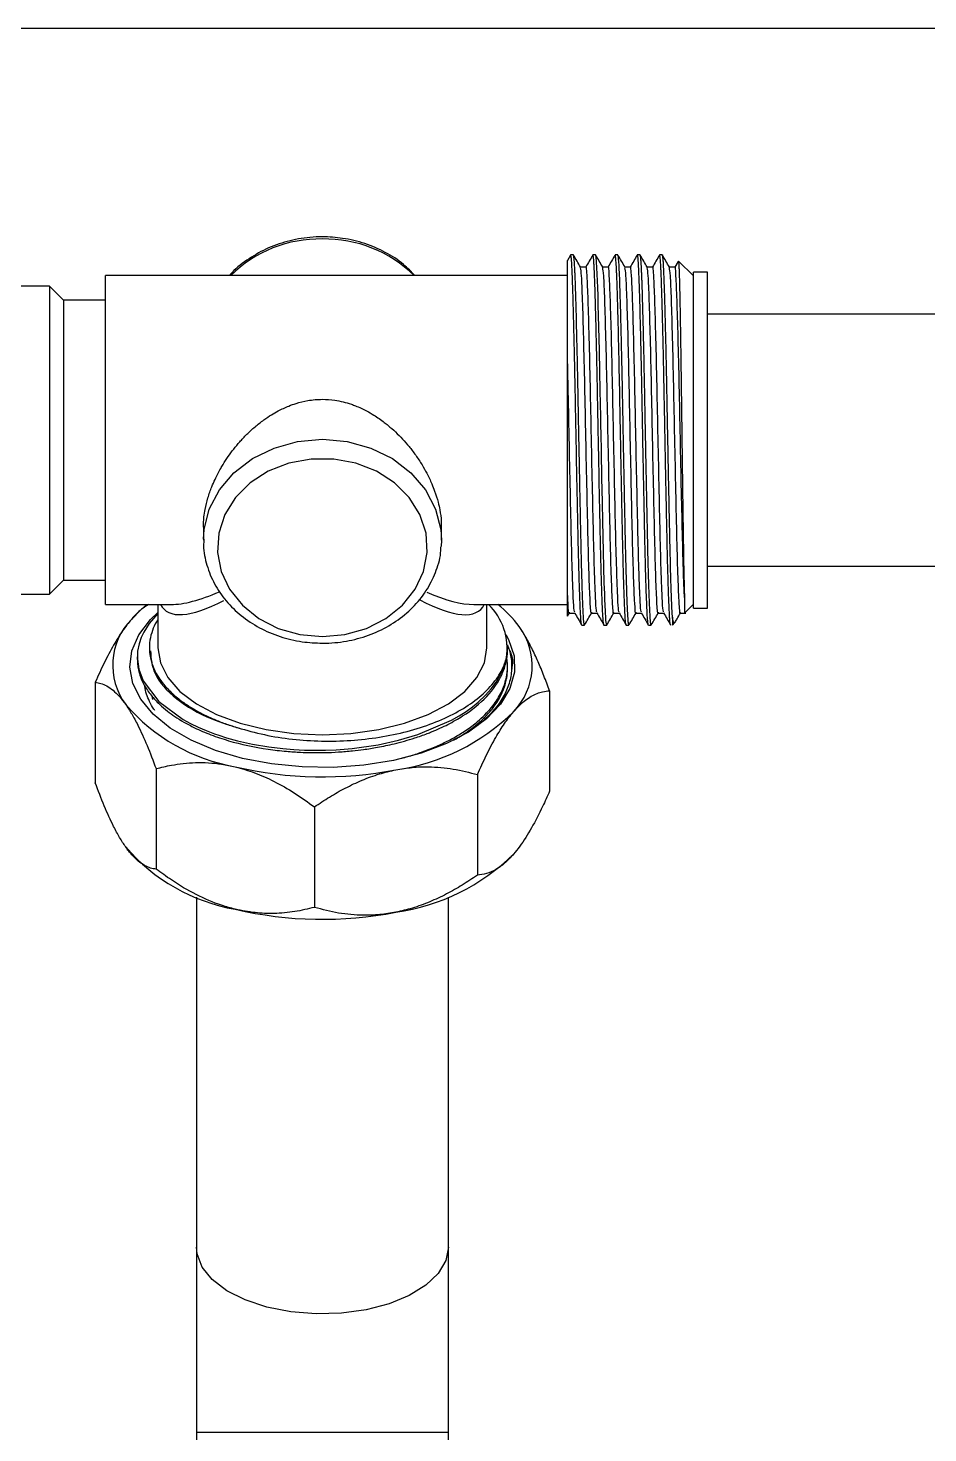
# Model space of a CAD drawing. Header units: millimetres. Extents: x 15 to 415, y 5 to 292.
# Drawn here: x 106.56 to 124.92, y 210.48 to 239.15 of the extents above; entities that cross this region are included whole.
import ezdxf

# ---------------------------------------------------------------- set-up
doc = ezdxf.new("R2010")
doc.units = ezdxf.units.MM

msp = doc.modelspace()

# ---------------------------------------------------------------- linework, layer by layer
at = {"color": 8, "linetype": 'Continuous', "lineweight": 25}
for p, q in [((64.847, 239.1543), (135.6868, 239.1543)), ((115.1328, 210.4848), (109.9899, 210.4848))]:
    msp.add_line(p, q, dxfattribs=at)
at = {"color": 7, "linetype": 'Continuous', "lineweight": 25}
for p, q in [((117.6246, 234.5211), (117.5611, 234.4113)), ((117.6837, 234.5232), (117.627, 234.5232)), ((117.9387, 234.2777), (117.8268, 234.2777)), ((118.1373, 234.5232), (118.0806, 234.5232)), ((118.3923, 234.2777), (118.2803, 234.2777)), ((118.5909, 234.5232), (118.5342, 234.5232)), ((118.8458, 234.2777), (118.7339, 234.2777)), ((119.0444, 234.5232), (118.9877, 234.5232)), ((119.2994, 234.2777), (119.1875, 234.2777)), ((119.4402, 234.5228), (119.4389, 234.5196)), ((119.498, 234.5232), (119.4413, 234.5232)), ((119.753, 234.2777), (119.641, 234.2777)), ((119.818, 234.3923), (119.7505, 234.2755)), ((120.1328, 234.0947), (119.8297, 234.3978)), ((117.5613, 234.1031), (108.1328, 234.1031)), ((108.1328, 228.9667), (108.1328, 234.1031)), ((120.4185, 234.1745), (120.1328, 234.1745)), ((120.1328, 227.3174), (120.1328, 234.1745)), ((120.4185, 227.3174), (120.4185, 234.1745)), ((106.9899, 233.8888), (106.1328, 233.8888)), ((107.2756, 233.6031), (106.9899, 233.8888)), ((106.9899, 233.8888), (106.9899, 229.0802)), ((108.1328, 233.6031), (107.2756, 233.6031)), ((107.2756, 233.6031), (107.2756, 229.2317)), ((127.97, 233.3174), (120.4185, 233.3174)), ((107.2756, 229.2317), (107.2756, 227.8888)), ((106.9899, 229.0802), (106.9899, 227.6031)), ((108.1328, 227.3888), (108.1328, 228.9667)), ((110.1328, 228.9669), (110.1328, 228.7017)), ((114.9899, 228.7017), (114.9899, 228.9679)), ((114.9899, 228.7017), (114.9852, 228.5729)), ((120.4185, 228.1745), (127.1959, 228.1745)), ((106.9899, 227.6031), (107.2756, 227.8888)), ((107.2756, 227.8888), (108.1328, 227.8888)), ((106.1328, 227.6031), (106.9899, 227.6031)), ((119.9505, 227.215), (120.1328, 227.3972)), ((108.1328, 227.3888), (109.4722, 227.3888)), ((108.7075, 227.1363), (108.7063, 227.135)), ((109.2042, 227.3888), (109.2042, 226.506)), ((115.6505, 227.3888), (117.5613, 227.3888)), ((115.9185, 226.506), (115.9185, 227.3888)), ((117.5628, 227.1498), (117.6013, 227.2165)), ((117.5985, 227.2142), (117.7108, 227.2142)), ((118.0521, 227.2142), (118.1643, 227.2142)), ((118.5056, 227.2142), (118.6179, 227.2142)), ((118.9592, 227.2142), (119.0715, 227.2142)), ((119.4128, 227.2142), (119.525, 227.2142)), ((119.7042, 227.1277), (119.7042, 226.9687)), ((119.8664, 227.2142), (119.9798, 227.2142)), ((120.1328, 227.3174), (120.4185, 227.3174)), ((117.8538, 226.9687), (117.9106, 226.9687)), ((118.3074, 226.9687), (118.3641, 226.9687)), ((118.7609, 226.9687), (118.8177, 226.9687)), ((119.2145, 226.9687), (119.2712, 226.9687)), ((119.7042, 226.9687), (119.7536, 227.0181)), ((109.0295, 226.5363), (109.0295, 226.4401)), ((116.3347, 226.5381), (116.3585, 226.4896)), ((108.784, 226.3197), (108.784, 226.2716)), ((116.3386, 226.464), (116.3386, 226.506)), ((116.3386, 226.0793), (116.3386, 226.1274)), ((107.9254, 225.8014), (107.9254, 223.7495)), ((109.083, 225.5181), (109.0965, 225.4527)), ((117.1973, 225.6281), (117.1973, 223.5762)), ((109.1676, 224.0387), (109.1676, 221.9868)), ((115.7238, 223.9161), (115.7238, 221.8642)), ((112.3978, 223.2577), (112.3978, 221.2058)), ((116.4151, 222.2414), (116.4163, 222.2427)), ((109.9899, 221.418), (109.9899, 214.2706)), ((115.1328, 214.2706), (115.1328, 221.418)), ((109.9899, 214.2706), (109.9899, 210.4848)), ((115.1328, 210.4848), (115.1328, 214.2706)), ((109.9899, 210.4848), (109.9899, 206.0888)), ((115.1328, 206.0888), (115.1328, 210.4848))]:
    msp.add_line(p, q, dxfattribs=at)
at = {"color": 7, "linetype": 'Continuous', "lineweight": 25, "flags": 128}
for points in [[(118.3665, 226.9714), (118.3658, 226.9698), (118.365, 226.969), (118.3648, 226.9688), (118.3647, 226.9688), (118.3647, 226.9688), (118.3647, 226.9688), (118.3647, 226.9688), (118.3647, 226.9688), (118.3647, 226.9688), (118.3647, 226.9688), (118.3647, 226.9688), (118.3647, 226.9688), (118.3558, 226.9935), (118.3483, 227.0614), (118.3453, 227.1005), (118.3422, 227.1482), (118.3389, 227.2049), (118.3355, 227.2713), (118.3319, 227.3479), (118.3301, 227.3893), (118.3267, 227.4748), (118.3215, 227.6149), (118.3146, 227.8241), (118.3052, 228.1549), (118.2977, 228.4546), (118.2903, 228.7879), (118.284, 229.0832), (118.2759, 229.4772), (118.2658, 229.9764), (118.2552, 230.5107), (118.248, 230.8825), (118.2451, 231.0359), (118.2414, 231.2351), (118.2368, 231.4788), (118.2314, 231.7642), (118.2238, 232.1441), (118.2147, 232.5715), (118.1974, 233.2902), (118.1917, 233.4967), (118.1862, 233.688), (118.1807, 233.8626), (118.1709, 234.1301), (118.1646, 234.2657), (118.1579, 234.376), (118.1474, 234.4877), (118.1376, 234.5232), (118.1373, 234.5223)], [(112.5613, 226.7331), (113.022, 226.7756), (113.4611, 226.901), (113.8581, 227.1036), (114.1945, 227.3738), (114.4546, 227.6991), (114.6261, 228.0641), (114.701, 228.4519), (114.676, 228.8442), (114.552, 229.2228), (114.335, 229.57), (114.035, 229.8695), (113.6661, 230.1073), (113.2455, 230.2723), (112.793, 230.3567), (112.3296, 230.3567), (111.8771, 230.2723), (111.4566, 230.1073), (111.0877, 229.8695), (110.7877, 229.57), (110.5707, 229.2228), (110.4467, 228.8442), (110.4216, 228.4519), (110.4966, 228.0641), (110.6681, 227.6991), (110.9281, 227.3738), (111.2645, 227.1036), (111.6616, 226.901), (112.1007, 226.7756), (112.5613, 226.7331)], [(110.9309, 224.2482), (110.3787, 224.4113), (109.883, 224.6193), (109.4566, 224.8667), (109.1107, 225.1472), (108.8541, 225.4535), (108.6936, 225.7776), (108.6332, 226.1111), (108.6746, 226.4455), (108.8166, 226.772), (109.0556, 227.0822), (109.2042, 227.2239)], [(108.9783, 227.3888), (108.8552, 227.2832), (108.6621, 227.0852)], [(109.2042, 227.2055), (109.0226, 226.9981), (108.9142, 226.8247), (108.8642, 226.7175), (108.8197, 226.5859), (108.7911, 226.4382), (108.785, 226.2749), (108.8159, 226.0681), (108.9051, 225.8322), (109.2257, 225.4103), (109.7226, 225.0433), (109.8695, 224.9629), (110.0253, 224.8871), (110.1893, 224.8162), (110.3611, 224.7503), (110.4498, 224.7193), (110.6042, 224.67), (110.8296, 224.6074), (111.1325, 224.5389), (111.4687, 224.4817), (111.7534, 224.4473), (111.9811, 224.4285), (112.1952, 224.4176), (112.4104, 224.4132), (112.6261, 224.4152), (112.8416, 224.4238), (113.1664, 224.4493), (113.7009, 224.5258), (114.1144, 224.6169), (114.5066, 224.7331), (115.195, 225.028), (115.3491, 225.1158), (115.4918, 225.2068), (115.6228, 225.3008), (115.7423, 225.3973), (115.8929, 225.5384), (116.0064, 225.6651), (116.1284, 225.833), (116.2588, 226.0903), (116.3188, 226.3014), (116.3188, 226.3014)], [(116.3044, 226.7748), (116.3611, 226.6713), (116.4719, 226.3414), (116.4815, 226.0063), (116.3895, 225.6748), (116.1984, 225.3554), (115.913, 225.0564), (115.5409, 224.7855), (115.0916, 224.5497), (114.5767, 224.3553), (114.0097, 224.2071), (113.4051, 224.109), (112.7787, 224.0636), (112.1467, 224.072), (111.5254, 224.1341), (110.9309, 224.2482)], [(109.2042, 226.506), (109.2552, 226.197), (109.4066, 225.8974), (109.654, 225.6163), (109.9896, 225.3623), (110.4034, 225.1429), (110.8828, 224.9651), (111.4131, 224.834), (111.9784, 224.7537), (112.5613, 224.7267), (113.1443, 224.7537), (113.7095, 224.834), (114.2399, 224.9651), (114.7193, 225.1429), (115.1331, 225.3623), (115.4687, 225.6163), (115.716, 225.8974), (115.8675, 226.197), (115.9185, 226.506)]]:
    msp.add_lwpolyline(points, dxfattribs=at)
at = {"color": 8, "linetype": 'Continuous', "lineweight": 25, "flags": 128}
for points in [[(110.1329, 228.7198), (110.1461, 228.9169), (110.2516, 229.3381), (110.4581, 229.7314), (110.7566, 230.0797), (111.1339, 230.3678), (111.5735, 230.583), (112.0564, 230.7161), (112.5613, 230.7611), (113.0663, 230.7161), (113.5491, 230.583), (113.9888, 230.3678), (114.3661, 230.0797), (114.6645, 229.7314), (114.871, 229.3381), (114.9766, 228.9169), (114.9899, 228.7017)], [(115.1328, 214.2706), (115.0801, 213.9962), (114.9244, 213.7331), (114.6719, 213.492), (114.333, 213.2828), (113.9215, 213.114), (113.4544, 212.9925), (112.9507, 212.9234), (112.4311, 212.9094), (111.9168, 212.9512), (111.4289, 213.047), (110.9873, 213.1928), (110.6102, 213.3828), (110.313, 213.6092), (110.1078, 213.8626), (110.0031, 214.1327), (109.9899, 214.2706)]]:
    msp.add_lwpolyline(points, dxfattribs=at)
at = {"color": 8, "linetype": 'Continuous', "lineweight": 25}
for centre, radius, start, end in [((112.5058, 232.2707), 2.5795, 88.76655, 134.73683), ((112.6085, 232.2499), 2.6002, 45.4561, 91.04051)]:
    msp.add_arc(centre, radius, start, end, dxfattribs=at)
at = {"color": 7, "linetype": 'Continuous', "lineweight": 25}
for centre, radius, start, end in [((115.0771, 226.4876), 1.2557, 351.4683, 45.86287), ((114.699, 225.5743), 2.3198, 35.9814, 51.46023), ((109.6221, 226.1488), 1.3411, 135.71154, 216.67302), ((115.5005, 226.1363), 1.3411, 315.71154, 36.67302), ((111.4414, 227.8359), 3.8172, 220.67801, 260.06331), ((113.4588, 228.2556), 4.2835, 278.07904, 314.48887), ((112.5646, 231.6882), 7.8181, 256.82501, 281.03292), ((111.4414, 224.9285), 3.8172, 220.67801, 260.06331), ((113.4588, 225.3482), 4.2835, 278.07904, 314.48887), ((112.5646, 228.7808), 7.8181, 256.82501, 281.03292)]:
    msp.add_arc(centre, radius, start, end, dxfattribs=at)
at = {"color": 8, "linetype": 'Continuous', "lineweight": 25}
for major_axis, ratio, start_param, end_param in [((3.2277, 3.4593), 0.2668431, 3.0425164, 3.791374), ((3.5261, 3.2025), 0.2856723, 3.4463381, 3.8433093), ((-3.2277, 3.4593), 0.2668431, 2.4835488, 3.2406689), ((3.5261, -3.2025), 0.2856723, 5.5910689, 5.9784399)]:
    msp.add_ellipse((112.5613, 230.7459), major_axis=major_axis, ratio=ratio, start_param=start_param, end_param=end_param, dxfattribs=at)
at = {"color": 7, "linetype": 'Continuous', "lineweight": 25}
msp.add_ellipse((112.5613, 230.7459), major_axis=(3.5261, -3.2025), ratio=0.2856723, start_param=5.9784399, end_param=6.0007878, dxfattribs=at)
for points, knots in [([(114.4489, 234.1031), (114.3741, 234.1815), (114.1995, 234.3645), (113.8507, 234.5865), (113.4308, 234.7685), (112.9935, 234.8713), (112.6138, 234.8994), (112.2338, 234.8821), (111.8404, 234.8121), (111.401, 234.6548), (111.0126, 234.4213), (110.7643, 234.2315), (110.6717, 234.1099), (110.6664, 234.1031)], [0, 0, 0, 0, 0.0804889, 0.18783971, 0.2957086, 0.40394554, 0.49940593, 0.55853092, 0.66713189, 0.77595235, 0.88479548, 0.99350907, 1, 1, 1, 1]), ([(117.5613, 232.5098), (117.5613, 232.5975), (117.5613, 232.7735), (117.5613, 233.0177), (117.5613, 233.3228), (117.5613, 233.5944), (117.5613, 233.8254), (117.5613, 233.9776), (117.5613, 234.1083), (117.5613, 234.2178), (117.5613, 234.3044), (117.5613, 234.3661), (117.5613, 234.4048), (117.5613, 234.409), (117.5613, 234.4111)], [0, 0, 0, 0, 0.0773594, 0.1552863, 0.2305729, 0.3837037, 0.4617303, 0.5371112, 0.6129884, 0.6904272, 0.7684047, 0.8457799, 0.9236925, 1, 1, 1, 1]), ([(117.8516, 226.9737), (117.8497, 226.9775), (117.8464, 226.9841), (117.8418, 227.0197), (117.8378, 227.0613), (117.8338, 227.1153), (117.8293, 227.1904), (117.8234, 227.3049), (117.8157, 227.4868), (117.8075, 227.7182), (117.8007, 227.9451), (117.7914, 228.278), (117.7823, 228.6742), (117.7716, 229.1872), (117.7603, 229.7381), (117.7455, 230.4754), (117.7328, 231.1393), (117.7248, 231.5669), (117.7208, 231.7762), (117.7168, 231.9822), (117.7134, 232.1506), (117.7102, 232.306), (117.7067, 232.4716), (117.7016, 232.6983), (117.6954, 232.9631), (117.689, 233.2204), (117.6833, 233.4343), (117.6785, 233.6018), (117.6743, 233.7415), (117.6703, 233.8682), (117.6663, 233.9847), (117.6618, 234.1089), (117.6549, 234.2641), (117.6463, 234.4076), (117.637, 234.4912), (117.6307, 234.537), (117.6275, 234.5186), (117.627, 234.5162)], [0, 0, 0, 0, 0.0258525, 0.044202, 0.0625515, 0.080901, 0.0992504, 0.1254027, 0.1598518, 0.2009524, 0.2311947, 0.2494876, 0.3221829, 0.3571337, 0.3973117, 0.4725817, 0.5470222, 0.565399, 0.5837758, 0.6021526, 0.6205295, 0.6297304, 0.6453317, 0.6673316, 0.6957281, 0.7261029, 0.751154, 0.7708798, 0.7892473, 0.8076148, 0.8259822, 0.8443495, 0.8722011, 0.9189799, 0.956675, 0.9943701, 1, 1, 1, 1]), ([(117.9106, 226.9751), (117.9098, 226.973), (117.9072, 226.9667), (117.9034, 226.986), (117.8994, 227.0119), (117.8921, 227.083), (117.8831, 227.2302), (117.8714, 227.5099), (117.8617, 227.7943), (117.8524, 228.1223), (117.845, 228.4159), (117.8395, 228.6557), (117.835, 228.87), (117.8302, 229.0987), (117.8249, 229.3531), (117.8192, 229.6297), (117.8114, 230.0165), (117.8042, 230.38), (117.7985, 230.6747), (117.7947, 230.8673), (117.7904, 231.0926), (117.785, 231.3793), (117.7789, 231.7091), (117.7715, 232.088), (117.7602, 232.6238), (117.7455, 233.2432), (117.7328, 233.691), (117.7248, 233.935), (117.7208, 234.0457), (117.7168, 234.1455), (117.7134, 234.2195), (117.7102, 234.2823), (117.7067, 234.3438), (117.7016, 234.4163), (117.6954, 234.4803), (117.6893, 234.5181), (117.6853, 234.5207), (117.6837, 234.5218)], [0, 0, 0, 0, 0.0109485, 0.0332471, 0.0507196, 0.0633651, 0.1335973, 0.1720659, 0.2161454, 0.2587862, 0.2939598, 0.3132617, 0.333107, 0.357745, 0.3786207, 0.4033572, 0.4319536, 0.4797589, 0.4957862, 0.5065505, 0.5284826, 0.5528381, 0.5796165, 0.6136409, 0.6531052, 0.7276589, 0.801391, 0.8195929, 0.8377949, 0.8559968, 0.8741987, 0.8833121, 0.8987649, 0.9205555, 0.9486818, 0.9787675, 1, 1, 1, 1]), ([(117.8281, 234.2754), (117.8044, 234.3164), (117.7571, 234.3983), (117.7098, 234.4801), (117.6862, 234.5211)], [0, 0, 0, 0, 0.4999925, 1, 1, 1, 1]), ([(118.0781, 234.5211), (118.0545, 234.4802), (118.0072, 234.3983), (117.9599, 234.3164), (117.9362, 234.2755)], [0, 0, 0, 0, 0.5000075, 1, 1, 1, 1]), ([(118.1635, 227.2409), (118.1598, 227.2444), (118.1502, 227.2537), (118.136, 227.4979), (118.1165, 227.9657), (118.0961, 228.697), (118.0746, 229.6908), (118.0511, 230.782), (118.0299, 231.8742), (118.007, 232.8554), (117.9843, 233.6458), (117.9631, 234.1255), (117.9468, 234.3289), (117.9391, 234.2728), (117.9387, 234.2702)], [0, 0, 0, 0, 0.0488969, 0.1270141, 0.2004184, 0.29992, 0.3984121, 0.498795, 0.5970098, 0.6968737, 0.7965923, 0.8949093, 0.995304, 1, 1, 1, 1]), ([(118.3074, 226.9742), (118.3067, 226.9724), (118.3034, 226.9646), (118.2988, 226.9921), (118.2937, 227.0349), (118.2897, 227.0821), (118.2857, 227.1408), (118.2813, 227.2205), (118.2763, 227.3209), (118.2706, 227.4554), (118.2632, 227.6547), (118.2544, 227.9344), (118.2454, 228.2701), (118.2379, 228.5856), (118.2311, 228.9048), (118.2234, 229.2721), (118.2121, 229.8249), (118.2012, 230.3725), (118.1917, 230.8611), (118.1862, 231.152), (118.1793, 231.5193), (118.1722, 231.894), (118.1646, 232.2702), (118.1567, 232.635), (118.1476, 233.0228), (118.1384, 233.3815), (118.1314, 233.6283), (118.1262, 233.7947), (118.1222, 233.9171), (118.1183, 234.0293), (118.1138, 234.146), (118.1088, 234.2521), (118.1032, 234.3512), (118.0956, 234.4549), (118.0877, 234.5131), (118.0813, 234.5265), (118.0788, 234.521), (118.0782, 234.5196)], [0, 0, 0, 0, 0.00927951, 0.04208311, 0.06006828, 0.07805342, 0.09603851, 0.11402357, 0.13894437, 0.16029603, 0.18757131, 0.23395144, 0.27274244, 0.30393867, 0.33339228, 0.36685479, 0.40630228, 0.48006648, 0.50423739, 0.52853602, 0.55296238, 0.59709027, 0.62508127, 0.65384152, 0.69882187, 0.74045453, 0.77232141, 0.79030481, 0.80828815, 0.82627141, 0.8442546, 0.87041621, 0.89137381, 0.91757897, 0.96739646, 0.99155977, 1, 1, 1, 1]), ([(118.2816, 234.2754), (118.258, 234.3164), (118.2107, 234.3983), (118.1634, 234.4801), (118.1397, 234.5211)], [0, 0, 0, 0, 0.4999925, 1, 1, 1, 1]), ([(118.5317, 234.5211), (118.5081, 234.4802), (118.4608, 234.3983), (118.4135, 234.3164), (118.3898, 234.2755)], [0, 0, 0, 0, 0.5000075, 1, 1, 1, 1]), ([(118.617, 227.2409), (118.6134, 227.2444), (118.6038, 227.2537), (118.5896, 227.4979), (118.5701, 227.9657), (118.5496, 228.697), (118.5282, 229.6908), (118.5046, 230.782), (118.4835, 231.8742), (118.4606, 232.8554), (118.4379, 233.6458), (118.4167, 234.1255), (118.4003, 234.3289), (118.3926, 234.2728), (118.3923, 234.2702)], [0, 0, 0, 0, 0.0488969, 0.1270141, 0.2004184, 0.29992, 0.3984121, 0.498795, 0.5970098, 0.6968737, 0.7965923, 0.8949093, 0.995304, 1, 1, 1, 1]), ([(118.7588, 226.9722), (118.7575, 226.9743), (118.7545, 226.9796), (118.7462, 227.0345), (118.7384, 227.1478), (118.7312, 227.2954), (118.7289, 227.3469), (118.7256, 227.4216), (118.7202, 227.5582), (118.7128, 227.7772), (118.7052, 228.0351), (118.6982, 228.3029), (118.6913, 228.5909), (118.6843, 228.9212), (118.6766, 229.29), (118.6674, 229.7385), (118.6573, 230.2455), (118.6476, 230.7447), (118.6394, 231.1689), (118.6302, 231.6604), (118.6206, 232.154), (118.6093, 232.6763), (118.5995, 233.0913), (118.5903, 233.4429), (118.5833, 233.6833), (118.5782, 233.8461), (118.5742, 233.9644), (118.5702, 234.0721), (118.5658, 234.1822), (118.5598, 234.3018), (118.5521, 234.4203), (118.5441, 234.4954), (118.5379, 234.5229), (118.5349, 234.5218), (118.5342, 234.5215)], [0, 0, 0, 0, 0.0161725, 0.0408102, 0.11244, 0.1256548, 0.137384, 0.143359, 0.16804, 0.2082311, 0.2399801, 0.266932, 0.3018271, 0.3325757, 0.3659866, 0.4064605, 0.4537175, 0.497682, 0.5337975, 0.5620587, 0.6247983, 0.6650027, 0.7110678, 0.7527562, 0.7859268, 0.8042743, 0.8226216, 0.8409689, 0.8593162, 0.8851569, 0.9198109, 0.9600971, 0.9900861, 1, 1, 1, 1]), ([(118.8177, 226.9758), (118.8165, 226.9738), (118.8135, 226.969), (118.809, 226.9941), (118.8044, 227.031), (118.8, 227.0828), (118.7947, 227.1612), (118.7885, 227.2752), (118.7817, 227.4328), (118.7744, 227.6272), (118.7633, 227.9744), (118.7523, 228.3943), (118.7425, 228.8515), (118.7351, 229.1995), (118.7264, 229.6254), (118.7164, 230.124), (118.7064, 230.6328), (118.6956, 231.196), (118.6833, 231.8624), (118.6697, 232.5186), (118.6571, 233.0567), (118.6475, 233.4265), (118.6394, 233.7055), (118.6302, 233.9942), (118.6206, 234.233), (118.6093, 234.4151), (118.5999, 234.5089), (118.5936, 234.5164), (118.5909, 234.5198)], [0, 0, 0, 0, 0.0159659, 0.0392805, 0.0599676, 0.0780267, 0.0999411, 0.1319384, 0.1588777, 0.1902976, 0.2261967, 0.3031433, 0.3323933, 0.3637136, 0.4021234, 0.447633, 0.4930419, 0.5309857, 0.589941, 0.6637667, 0.7094197, 0.7529145, 0.7885223, 0.8162375, 0.8783989, 0.9182328, 0.9638734, 1, 1, 1, 1]), ([(118.7352, 234.2754), (118.7116, 234.3164), (118.6643, 234.3983), (118.617, 234.4801), (118.5933, 234.5211)], [0, 0, 0, 0, 0.4999925, 1, 1, 1, 1]), ([(118.9853, 234.5211), (118.9616, 234.4802), (118.9143, 234.3983), (118.867, 234.3164), (118.8434, 234.2755)], [0, 0, 0, 0, 0.5000075, 1, 1, 1, 1]), ([(119.0706, 227.2409), (119.0669, 227.2444), (119.0574, 227.2537), (119.0432, 227.4979), (119.0236, 227.9657), (119.0032, 228.697), (118.9817, 229.6908), (118.9582, 230.782), (118.9371, 231.8742), (118.9142, 232.8554), (118.8914, 233.6458), (118.8703, 234.1255), (118.8539, 234.3289), (118.8462, 234.2728), (118.8459, 234.2702)], [0, 0, 0, 0, 0.0488969, 0.1270141, 0.2004184, 0.29992, 0.3984121, 0.498795, 0.5970098, 0.6968737, 0.7965923, 0.8949093, 0.995304, 1, 1, 1, 1]), ([(119.2123, 226.9719), (119.2115, 226.973), (119.2093, 226.976), (119.2057, 226.995), (119.1996, 227.0439), (119.1929, 227.135), (119.1853, 227.2803), (119.1775, 227.4563), (119.1683, 227.7114), (119.1586, 228.0401), (119.15, 228.3723), (119.1432, 228.6723), (119.1368, 228.9715), (119.1295, 229.3199), (119.1203, 229.7732), (119.1102, 230.2793), (119.1007, 230.7644), (119.0924, 231.2003), (119.0859, 231.5417), (119.0809, 231.8052), (119.0764, 232.048), (119.0693, 232.3874), (119.0604, 232.7877), (119.0482, 233.2876), (119.0365, 233.703), (119.0258, 234.028), (119.0181, 234.2111), (119.0102, 234.3564), (119.0015, 234.4672), (118.9936, 234.5234), (118.9889, 234.5189), (118.9877, 234.5178)], [0, 0, 0, 0, 0.0109559, 0.0296007, 0.0483171, 0.0950679, 0.1218747, 0.1516646, 0.1971047, 0.2417792, 0.2796434, 0.3106928, 0.3359601, 0.3683783, 0.4091209, 0.4580942, 0.4995278, 0.5328312, 0.5694993, 0.5878408, 0.6024373, 0.6346028, 0.6811639, 0.7188575, 0.7931657, 0.8336348, 0.8698805, 0.8980872, 0.9382536, 0.984254, 1, 1, 1, 1]), ([(119.2712, 226.9725), (119.2703, 226.9714), (119.2684, 226.9693), (119.2653, 226.9804), (119.2617, 226.9996), (119.2572, 227.0382), (119.2515, 227.1087), (119.2443, 227.2311), (119.233, 227.4795), (119.2183, 227.9131), (119.2047, 228.4467), (119.1951, 228.8996), (119.1875, 229.2559), (119.1786, 229.6933), (119.1686, 230.1905), (119.1593, 230.6694), (119.1522, 231.0354), (119.1471, 231.3039), (119.1431, 231.5162), (119.1391, 231.7261), (119.1347, 231.9648), (119.1297, 232.209), (119.124, 232.4745), (119.1164, 232.8175), (119.1091, 233.1162), (119.1037, 233.3217), (119.1021, 233.3812), (119.1015, 233.4029), (119.0982, 233.5218), (119.0926, 233.7187), (119.0863, 233.9143), (119.0818, 234.0389), (119.0788, 234.1165), (119.0755, 234.1917), (119.072, 234.2631), (119.0696, 234.3063), (119.0682, 234.3287), (119.0678, 234.3353), (119.0663, 234.3589), (119.0638, 234.395), (119.0601, 234.4393), (119.0559, 234.4797), (119.0505, 234.5166), (119.0466, 234.5167), (119.0444, 234.5168)], [0, 0, 0, 0, 0.0124335, 0.0246846, 0.0409237, 0.0611502, 0.0853632, 0.1192324, 0.1590118, 0.2335666, 0.3071405, 0.3369733, 0.3684927, 0.4076765, 0.454519, 0.4967935, 0.5288328, 0.5470111, 0.5651893, 0.5833674, 0.6015455, 0.6282006, 0.6493169, 0.6756221, 0.7275688, 0.7425713, 0.7459431, 0.7485003, 0.7502428, 0.7884368, 0.8234514, 0.8365099, 0.8503721, 0.8650381, 0.8805079, 0.8967813, 0.8969579, 0.898323, 0.9020918, 0.9163099, 0.9307375, 0.9491232, 0.9714664, 1, 1, 1, 1]), ([(119.1888, 234.2754), (119.1651, 234.3164), (119.1178, 234.3983), (119.0705, 234.4801), (119.0469, 234.5211)], [0, 0, 0, 0, 0.4999925, 1, 1, 1, 1]), ([(119.4389, 234.5211), (119.4152, 234.4802), (119.3679, 234.3983), (119.3206, 234.3164), (119.2969, 234.2755)], [0, 0, 0, 0, 0.5000075, 1, 1, 1, 1]), ([(119.5242, 227.2409), (119.5205, 227.2444), (119.511, 227.2537), (119.4967, 227.4979), (119.4772, 227.9657), (119.4568, 228.697), (119.4353, 229.6908), (119.4118, 230.782), (119.3906, 231.8742), (119.3678, 232.8554), (119.345, 233.6458), (119.3238, 234.1255), (119.3075, 234.3289), (119.2998, 234.2728), (119.2994, 234.2702)], [0, 0, 0, 0, 0.0488969, 0.1270141, 0.2004184, 0.29992, 0.3984121, 0.498795, 0.5970098, 0.6968737, 0.7965923, 0.8949093, 0.995304, 1, 1, 1, 1]), ([(119.6659, 226.9766), (119.6645, 226.9775), (119.6603, 226.9804), (119.6543, 227.0335), (119.6479, 227.1169), (119.6425, 227.2097), (119.637, 227.3217), (119.6296, 227.4961), (119.6206, 227.753), (119.6112, 228.0759), (119.6028, 228.4038), (119.5956, 228.7256), (119.588, 229.0835), (119.5797, 229.4869), (119.5671, 230.1061), (119.5556, 230.7024), (119.546, 231.2053), (119.5411, 231.4597), (119.5366, 231.7001), (119.5313, 231.9742), (119.5252, 232.2682), (119.5183, 232.5895), (119.5109, 232.9118), (119.5043, 233.1789), (119.499, 233.3804), (119.4954, 233.5114), (119.492, 233.6277), (119.489, 233.7302), (119.4848, 233.8638), (119.48, 234.0034), (119.4751, 234.1273), (119.4721, 234.1944), (119.4707, 234.2248), (119.4702, 234.2342), (119.4678, 234.2835), (119.462, 234.3838), (119.4539, 234.4755), (119.4467, 234.5188), (119.4428, 234.5207), (119.4413, 234.5215)], [0, 0, 0, 0, 0.0184547, 0.0557066, 0.0828652, 0.1074487, 0.1294566, 0.1565833, 0.2047495, 0.246588, 0.2796368, 0.3161603, 0.3469274, 0.3841751, 0.4278995, 0.5110049, 0.5348674, 0.5567752, 0.5767283, 0.5977725, 0.6297246, 0.6570917, 0.6893058, 0.726365, 0.7433775, 0.7593391, 0.7742497, 0.7881093, 0.8009179, 0.8314273, 0.8538504, 0.8681835, 0.8723156, 0.873623, 0.8744245, 0.9052441, 0.9495959, 0.9797714, 1, 1, 1, 1]), ([(119.7042, 227.1277), (119.7017, 227.1698), (119.6962, 227.2623), (119.6848, 227.5267), (119.6701, 227.9735), (119.6576, 228.479), (119.6499, 228.8418), (119.646, 229.0266), (119.6418, 229.2263), (119.6369, 229.4658), (119.6296, 229.8214), (119.6206, 230.2734), (119.6112, 230.7558), (119.6042, 231.1208), (119.5991, 231.3912), (119.5951, 231.6026), (119.5911, 231.8111), (119.5866, 232.0447), (119.5817, 232.2845), (119.576, 232.5479), (119.5659, 232.9934), (119.5556, 233.3996), (119.546, 233.7242), (119.5411, 233.8754), (119.5366, 234.0068), (119.5313, 234.1435), (119.5252, 234.271), (119.5183, 234.3851), (119.5109, 234.4724), (119.5043, 234.5126), (119.4999, 234.5239), (119.4983, 234.5226), (119.498, 234.5223)], [0, 0, 0, 0, 0.0370532, 0.0814048, 0.1635851, 0.2444411, 0.2633743, 0.2826229, 0.303167, 0.3250066, 0.3546289, 0.4072261, 0.4529136, 0.4890028, 0.5090368, 0.5290708, 0.5491047, 0.5691385, 0.5975315, 0.6211205, 0.650967, 0.7417178, 0.7677755, 0.7916988, 0.8134875, 0.8364677, 0.8713593, 0.9012441, 0.9364217, 0.9768903, 0.9954678, 1, 1, 1, 1]), ([(119.6424, 234.2754), (119.6187, 234.3164), (119.5714, 234.3983), (119.5241, 234.4801), (119.5005, 234.5211)], [0, 0, 0, 0, 0.49999254, 1, 1, 1, 1]), ([(119.9497, 227.5297), (119.9441, 227.657), (119.9309, 227.9571), (119.9103, 228.6996), (119.8889, 229.6901), (119.8654, 230.7822), (119.8442, 231.8741), (119.8213, 232.8555), (119.7986, 233.6458), (119.7774, 234.1255), (119.7611, 234.3289), (119.7533, 234.2728), (119.753, 234.2702)], [0, 0, 0, 0, 0.0840842, 0.1980627, 0.3108848, 0.4258728, 0.5383772, 0.6527707, 0.7669978, 0.8796192, 0.9946207, 1, 1, 1, 1]), ([(119.8235, 234.3891), (119.8246, 234.3944), (119.827, 234.4059), (119.8309, 234.3714), (119.8349, 234.3177), (119.8388, 234.2365), (119.8427, 234.1321), (119.8466, 234.0023), (119.8516, 233.7993), (119.8565, 233.5515), (119.8618, 233.2651), (119.8658, 233.032), (119.8711, 232.7022), (119.8763, 232.3442), (119.8815, 231.9659), (119.8865, 231.5765), (119.8915, 231.1737), (119.8967, 230.7681), (119.9019, 230.3641), (119.9072, 229.9647), (119.9125, 229.5796), (119.9177, 229.2069), (119.9226, 228.8548), (119.928, 228.5129), (119.9335, 228.1965), (119.9388, 227.938), (119.9435, 227.7439), (119.9466, 227.6285), (119.9487, 227.5626), (119.9497, 227.5297)], [0, 0, 0, 0, 0.0270941, 0.0585647, 0.0905011, 0.1211937, 0.152101, 0.1833407, 0.2150359, 0.2765906, 0.3078441, 0.3395627, 0.3699895, 0.4314614, 0.4628544, 0.4932737, 0.554734, 0.5861313, 0.6163541, 0.6774177, 0.7086068, 0.7387225, 0.7995657, 0.8306415, 0.8681621, 0.9291236, 0.9522934, 0.9760938, 1, 1, 1, 1]), ([(118.0521, 227.2312), (118.0512, 227.2257), (118.0428, 227.1726), (118.0283, 227.3902), (118.0051, 227.8905), (117.9827, 228.6979), (117.9612, 229.6905), (117.9377, 230.7823), (117.9165, 231.8734), (117.8936, 232.8585), (117.8709, 233.6347), (117.8501, 234.1539), (117.8352, 234.2281), (117.828, 234.2642)], [0, 0, 0, 0, 0.0112301, 0.1096438, 0.2099705, 0.3097685, 0.4085542, 0.5092363, 0.6077437, 0.7079052, 0.807921, 0.9065309, 1, 1, 1, 1]), ([(118.5057, 227.2312), (118.5048, 227.2257), (118.4964, 227.1726), (118.4819, 227.3902), (118.4587, 227.8905), (118.4362, 228.6979), (118.4148, 229.6905), (118.3913, 230.7823), (118.3701, 231.8734), (118.3472, 232.8585), (118.3245, 233.6347), (118.3037, 234.1539), (118.2888, 234.2281), (118.2816, 234.2642)], [0, 0, 0, 0, 0.0112301, 0.1096438, 0.2099705, 0.3097685, 0.4085542, 0.5092363, 0.6077437, 0.7079052, 0.807921, 0.9065309, 1, 1, 1, 1]), ([(118.9592, 227.2312), (118.9584, 227.2257), (118.95, 227.1726), (118.9354, 227.3902), (118.9123, 227.8905), (118.8898, 228.6979), (118.8684, 229.6905), (118.8448, 230.7823), (118.8237, 231.8734), (118.8008, 232.8585), (118.7781, 233.6347), (118.7572, 234.1539), (118.7424, 234.2281), (118.7352, 234.2642)], [0, 0, 0, 0, 0.0112301, 0.1096438, 0.2099705, 0.3097685, 0.4085542, 0.5092363, 0.6077437, 0.7079052, 0.807921, 0.9065309, 1, 1, 1, 1]), ([(119.4128, 227.2312), (119.4119, 227.2257), (119.4036, 227.1726), (119.389, 227.3902), (119.3658, 227.8905), (119.3434, 228.6979), (119.3219, 229.6905), (119.2984, 230.7823), (119.2773, 231.8734), (119.2544, 232.8585), (119.2317, 233.6347), (119.2108, 234.1539), (119.196, 234.2281), (119.1887, 234.2642)], [0, 0, 0, 0, 0.0112301, 0.1096438, 0.2099705, 0.3097685, 0.4085542, 0.5092363, 0.6077437, 0.7079052, 0.807921, 0.9065309, 1, 1, 1, 1]), ([(119.8664, 227.2312), (119.8655, 227.2257), (119.8571, 227.1726), (119.8426, 227.3902), (119.8194, 227.8905), (119.7969, 228.6979), (119.7755, 229.6905), (119.752, 230.7823), (119.7308, 231.8734), (119.7079, 232.8585), (119.6852, 233.6347), (119.6644, 234.1539), (119.6495, 234.2281), (119.6423, 234.2642)], [0, 0, 0, 0, 0.0112301, 0.1096438, 0.2099705, 0.3097685, 0.4085542, 0.5092363, 0.6077437, 0.7079052, 0.807921, 0.9065309, 1, 1, 1, 1]), ([(117.7099, 227.2409), (117.7062, 227.2444), (117.6967, 227.2537), (117.6824, 227.4979), (117.6629, 227.9657), (117.6425, 228.6969), (117.621, 229.6913), (117.5975, 230.7803), (117.5788, 231.7554), (117.5663, 232.2936), (117.5613, 232.5098)], [0, 0, 0, 0, 0.0737561, 0.1915881, 0.3023112, 0.4523995, 0.600965, 0.7523827, 0.9005299, 1, 1, 1, 1]), ([(117.5613, 227.6861), (117.5613, 227.7252), (117.5613, 227.8425), (117.5613, 228.076), (117.5613, 228.3602), (117.5613, 228.6321), (117.5613, 228.8767), (117.5613, 229.1378), (117.5613, 229.4098), (117.5613, 229.6894), (117.5613, 229.9756), (117.5613, 230.2708), (117.5613, 230.5688), (117.5613, 230.8659), (117.5613, 231.1614), (117.5613, 231.4575), (117.5613, 231.786), (117.5613, 232.1429), (117.5613, 232.3869), (117.5613, 232.5098)], [0, 0, 0, 0, 0.0409166, 0.1228775, 0.2062366, 0.2589841, 0.3120979, 0.3663667, 0.4210346, 0.4737822, 0.5268959, 0.5811647, 0.6358327, 0.6885802, 0.7416939, 0.7959628, 0.8506307, 0.9248001, 1, 1, 1, 1]), ([(110.1333, 228.9669), (110.1354, 229.0365), (110.1389, 229.1554), (110.1705, 229.3567), (110.2205, 229.5628), (110.2924, 229.7682), (110.3797, 229.9694), (110.4587, 230.1214), (110.5499, 230.2755), (110.6366, 230.4082), (110.7508, 230.5627), (110.8542, 230.6867), (110.945, 230.7862), (111.0463, 230.8901), (111.1851, 231.0179), (111.3542, 231.1513), (111.5135, 231.258), (111.6823, 231.355), (111.8492, 231.4331), (112.0505, 231.505), (112.2304, 231.549), (112.4107, 231.5725), (112.5955, 231.5806), (112.7883, 231.5664), (112.9854, 231.5277), (113.1252, 231.4864), (113.2868, 231.4268), (113.4416, 231.3549), (113.6381, 231.241), (113.7829, 231.1398), (113.9287, 231.0234), (114.0547, 230.9117), (114.1979, 230.7669), (114.3101, 230.638), (114.3982, 230.5267), (114.4886, 230.4043), (114.5898, 230.2506), (114.7004, 230.0551), (114.7858, 229.8754), (114.8638, 229.6771), (114.919, 229.4989), (114.9638, 229.2931), (114.9884, 229.1218), (114.9871, 229.008), (114.9866, 228.9679)], [0, 0, 0, 0, 0.0305439, 0.0521711, 0.0851345, 0.116632, 0.1379042, 0.1701927, 0.1821044, 0.2060049, 0.2301553, 0.2545506, 0.2667865, 0.2808842, 0.3091833, 0.33786, 0.3620804, 0.3815615, 0.4114094, 0.4315692, 0.4622345, 0.4810475, 0.5000069, 0.5318507, 0.5535545, 0.5756692, 0.5867878, 0.6185842, 0.6400409, 0.6725694, 0.6851753, 0.7104638, 0.7360109, 0.7618205, 0.7747701, 0.7895391, 0.8192145, 0.8443267, 0.8750681, 0.8957372, 0.9276446, 0.949244, 0.9821449, 1, 1, 1, 1]), ([(110.1428, 228.7216), (110.1395, 228.6782), (110.1261, 228.4997), (110.1948, 228.1872), (110.3469, 227.8039), (110.5866, 227.4545), (110.8974, 227.1511), (111.2705, 226.9041), (111.6923, 226.7246), (112.1291, 226.6174), (112.4234, 226.6047), (112.5613, 226.5988)], [0, 0, 0, 0, 0.0387148, 0.1594575, 0.2800783, 0.40104, 0.522654, 0.6449777, 0.7678918, 0.8912252, 1, 1, 1, 1]), ([(112.5613, 226.5988), (112.6467, 226.6012), (112.8888, 226.6078), (113.2826, 226.6802), (113.7203, 226.8378), (114.1154, 227.0673), (114.4515, 227.3592), (114.7182, 227.7027), (114.8942, 228.0843), (114.9801, 228.3792), (114.9783, 228.5415), (114.978, 228.567)], [0, 0, 0, 0, 0.0706247, 0.2003482, 0.330334, 0.4603469, 0.590205, 0.7196313, 0.84832, 0.9760891, 1, 1, 1, 1]), ([(117.5613, 227.1506), (117.5613, 227.1498), (117.5613, 227.148), (117.5613, 227.163), (117.5613, 227.2004), (117.5613, 227.2908), (117.5613, 227.4386), (117.5613, 227.5787), (117.5613, 227.6503), (117.5613, 227.6861)], [0, 0, 0, 0, 0.0740369, 0.1785656, 0.2788265, 0.5317833, 0.7908806, 0.895257, 1, 1, 1, 1]), ([(117.5985, 227.2312), (117.5977, 227.2257), (117.5893, 227.1727), (117.5776, 227.3424), (117.5657, 227.593), (117.5613, 227.6861)], [0, 0, 0, 0, 0.0668866, 0.6530388, 1, 1, 1, 1]), ([(119.9497, 227.5297), (119.9497, 227.4997), (119.9497, 227.4248), (119.9497, 227.3438), (119.9497, 227.2735), (119.9497, 227.2242), (119.9497, 227.2186), (119.9497, 227.2157)], [0, 0, 0, 0, 0.1509069, 0.3774926, 0.5299947, 0.7608538, 1, 1, 1, 1]), ([(109.0119, 227.3888), (108.9379, 227.3398), (108.8227, 227.2635), (108.7044, 227.1322), (108.6621, 227.0852)], [0, 0, 0, 0, 0.64221745, 1, 1, 1, 1]), ([(117.7098, 227.2159), (117.7334, 227.175), (117.7807, 227.0931), (117.828, 227.0113), (117.8516, 226.9703)], [0, 0, 0, 0, 0.499997, 1, 1, 1, 1]), ([(117.913, 226.9708), (117.9366, 227.0118), (117.9839, 227.0936), (118.0312, 227.1755), (118.0549, 227.2165)], [0, 0, 0, 0, 0.5000075, 1, 1, 1, 1]), ([(118.1633, 227.2159), (118.187, 227.175), (118.2343, 227.0931), (118.2815, 227.0113), (118.3052, 226.9703)], [0, 0, 0, 0, 0.499997, 1, 1, 1, 1]), ([(118.3665, 226.9708), (118.3902, 227.0118), (118.4375, 227.0936), (118.4848, 227.1755), (118.5084, 227.2165)], [0, 0, 0, 0, 0.5000075, 1, 1, 1, 1]), ([(118.6169, 227.2159), (118.6406, 227.175), (118.6878, 227.0931), (118.7351, 227.0113), (118.7588, 226.9703)], [0, 0, 0, 0, 0.499997, 1, 1, 1, 1]), ([(118.8201, 226.9708), (118.8437, 227.0118), (118.891, 227.0936), (118.9384, 227.1755), (118.962, 227.2165)], [0, 0, 0, 0, 0.5000075, 1, 1, 1, 1]), ([(119.0705, 227.2159), (119.0941, 227.175), (119.1414, 227.0931), (119.1887, 227.0113), (119.2123, 226.9703)], [0, 0, 0, 0, 0.499997, 1, 1, 1, 1]), ([(119.2737, 226.9708), (119.2973, 227.0118), (119.3446, 227.0936), (119.3919, 227.1755), (119.4156, 227.2165)], [0, 0, 0, 0, 0.5000075, 1, 1, 1, 1]), ([(119.5241, 227.2159), (119.5477, 227.175), (119.595, 227.0931), (119.6423, 227.0113), (119.6659, 226.9703)], [0, 0, 0, 0, 0.499997, 1, 1, 1, 1]), ([(119.7529, 227.0188), (119.7516, 227.0171), (119.7455, 227.0095), (119.7364, 227.0156), (119.7241, 227.0393), (119.714, 227.0757), (119.7068, 227.1137), (119.7042, 227.1277)], [0, 0, 0, 0, 0.07755606, 0.3591991, 0.54829089, 0.83385611, 1, 1, 1, 1]), ([(119.7589, 227.0255), (119.772, 227.0482), (119.8087, 227.1119), (119.8455, 227.1755), (119.8691, 227.2165)], [0, 0, 0, 0, 0.35665408, 1, 1, 1, 1]), ([(108.6621, 227.0852), (108.6017, 227.0098), (108.4797, 226.8575), (108.2942, 226.5556), (108.1073, 226.2042), (107.9863, 225.9363), (107.9254, 225.8014)], [0, 0, 0, 0, 0.2339983, 0.4727101, 0.7345837, 1, 1, 1, 1]), ([(109.2042, 227.0801), (109.1859, 227.0514), (109.1305, 226.9646), (109.0702, 226.8067), (109.0308, 226.6249), (109.027, 226.45), (109.0461, 226.3087), (109.0888, 226.1523), (109.1558, 225.9988), (109.2611, 225.8331), (109.3675, 225.7032), (109.4753, 225.5937), (109.5764, 225.5036), (109.7044, 225.4028), (109.8674, 225.292), (110.0489, 225.1881), (110.2382, 225.0942), (110.4327, 225.0101), (110.6592, 224.9259), (110.8205, 224.8778), (110.9014, 224.8537)], [0, 0, 0, 0, 0.0348482, 0.1053913, 0.1847512, 0.245042, 0.3063514, 0.347454, 0.426814, 0.4871047, 0.5484142, 0.5895168, 0.6291131, 0.6689071, 0.7291978, 0.7905073, 0.8316099, 0.8872404, 0.9434241, 1, 1, 1, 1]), ([(117.1973, 225.6281), (117.1591, 225.7305), (117.0827, 225.9359), (116.9614, 226.2272), (116.8345, 226.5001), (116.7051, 226.7434), (116.6182, 226.8741), (116.5762, 226.9372)], [0, 0, 0, 0, 0.1977545, 0.3966796, 0.6005789, 0.8069359, 1, 1, 1, 1]), ([(116.3364, 226.5643), (116.3509, 226.5278), (116.3836, 226.4451), (116.4209, 226.2666), (116.4319, 226.0281), (116.382, 225.7911), (116.2887, 225.5587), (116.1526, 225.3317), (115.9602, 225.1175), (115.7547, 224.9329), (115.6166, 224.8398), (115.5325, 224.7831)], [0, 0, 0, 0, 0.0590444, 0.1336558, 0.2838684, 0.4355651, 0.510065, 0.6600732, 0.8115927, 0.885323, 1, 1, 1, 1]), ([(108.7843, 226.2716), (108.7853, 226.2362), (108.7873, 226.1638), (108.8076, 226.0436), (108.8487, 225.9018), (108.9288, 225.7276), (109.0558, 225.539), (109.219, 225.3624), (109.3862, 225.219), (109.5526, 225.0984), (109.7358, 224.9844), (109.9773, 224.8568), (110.2801, 224.7267), (110.7674, 224.5637), (111.2926, 224.4508), (111.7977, 224.3922), (112.0865, 224.3728), (112.3452, 224.3644), (112.6037, 224.3646), (112.8914, 224.3767), (113.1569, 224.3987), (113.4215, 224.4306), (113.7061, 224.476), (114.0593, 224.5505), (114.3993, 224.646), (114.6485, 224.734), (114.8195, 224.8016), (114.9621, 224.863), (115.1248, 224.9416), (115.2791, 225.0249), (115.5729, 225.2023), (115.945, 225.5049), (116.2123, 225.8886), (116.3135, 226.2035), (116.3444, 226.3714), (116.3368, 226.4544), (116.3359, 226.4639)], [0, 0, 0, 0, 0.0174044, 0.03557917, 0.05933541, 0.08797581, 0.12370933, 0.1576067, 0.18439225, 0.20632365, 0.23067889, 0.25745764, 0.29435894, 0.3309464, 0.40549945, 0.43792398, 0.46255014, 0.47937426, 0.50364056, 0.52790702, 0.55217364, 0.57127001, 0.59609626, 0.62665037, 0.66624524, 0.69181964, 0.70107398, 0.71926642, 0.73745889, 0.75565136, 0.77384385, 0.84764697, 0.92219075, 0.9615032, 0.99558964, 1, 1, 1, 1]), ([(109.0514, 226.4414), (109.0653, 226.2847), (109.096, 225.9387), (109.5447, 225.4527), (110.1821, 225.0724), (110.6953, 224.9164), (110.9014, 224.8537)], [0, 0, 0, 0, 0.2389765, 0.5277542, 0.8102946, 1, 1, 1, 1]), ([(110.9014, 224.8537), (111.081, 224.8046), (111.4377, 224.7071), (112.0212, 224.625), (112.6169, 224.5917), (113.2154, 224.613), (113.8049, 224.6851), (114.3682, 224.8102), (114.8896, 224.9842), (115.3468, 225.2029), (115.7342, 225.4593), (116.0354, 225.7484), (116.2316, 226.0333), (116.2929, 226.2217), (116.3188, 226.3014)], [0, 0, 0, 0, 0.0845487, 0.1680063, 0.2514668, 0.3349564, 0.418446, 0.5042215, 0.5899971, 0.6757213, 0.7614588, 0.8487818, 0.9361049, 1, 1, 1, 1]), ([(114.0857, 224.2319), (114.1695, 224.2513), (114.343, 224.2914), (114.5649, 224.3673), (114.7948, 224.4533), (115.0216, 224.5526), (115.2663, 224.6789), (115.5054, 224.826), (115.7703, 225.0257), (116.0169, 225.274), (116.1753, 225.5136), (116.2542, 225.6883), (116.2977, 225.8156), (116.334, 225.981), (116.3484, 226.1495), (116.3258, 226.2673), (116.319, 226.3032)], [0, 0, 0, 0, 0.05786, 0.1197473, 0.1659676, 0.235234, 0.3044999, 0.3802979, 0.4648411, 0.5920258, 0.7091644, 0.7620378, 0.8027893, 0.8609662, 0.9576775, 1, 1, 1, 1]), ([(116.3732, 226.4595), (116.3891, 226.4303), (116.4583, 226.3033), (116.4389, 226.1699), (116.424, 226.0673)], [0, 0, 0, 0, 0.2306729, 1, 1, 1, 1]), ([(115.2378, 224.6197), (115.2731, 224.6393), (115.3594, 224.6873), (115.628, 224.8597), (115.9078, 225.0978), (116.1247, 225.3825), (116.2305, 225.5779), (116.2897, 225.7381), (116.3186, 225.8601), (116.3354, 225.9695), (116.3367, 226.0382), (116.3375, 226.0793)], [0, 0, 0, 0, 0.0507516, 0.1244041, 0.4184055, 0.5690793, 0.6949316, 0.7959504, 0.8721263, 0.9234521, 1, 1, 1, 1]), ([(107.9254, 225.8014), (107.9635, 225.7956), (108.04, 225.7839), (108.1612, 225.7311), (108.2882, 225.6437), (108.4176, 225.5198), (108.5045, 225.4038), (108.5465, 225.3478)], [0, 0, 0, 0, 0.1977545, 0.3966796, 0.6005789, 0.8069359, 1, 1, 1, 1]), ([(109.1432, 225.2253), (109.1359, 225.2347), (109.09, 225.2943), (109.0068, 225.4566), (108.9444, 225.6157), (108.9383, 225.7228), (108.9381, 225.7263)], [0, 0, 0, 0, 0.0592816, 0.3742349, 0.9800008, 1, 1, 1, 1]), ([(116.4605, 225.1999), (116.5028, 225.2463), (116.6252, 225.3809), (116.8272, 225.5297), (117.03, 225.6118), (117.1502, 225.6235), (117.1973, 225.6281)], [0, 0, 0, 0, 0.1638321, 0.4746302, 0.7943879, 1, 1, 1, 1]), ([(108.5465, 225.3478), (108.5877, 225.2859), (108.6706, 225.1614), (108.818, 224.8865), (108.987, 224.518), (109.107, 224.1995), (109.1676, 224.0387)], [0, 0, 0, 0, 0.1893593, 0.3812577, 0.6874988, 1, 1, 1, 1]), ([(115.7238, 223.9161), (115.784, 224.0493), (115.905, 224.3173), (116.0906, 224.6668), (116.2769, 224.9704), (116.399, 225.1229), (116.4605, 225.1999)], [0, 0, 0, 0, 0.26212596, 0.52728985, 0.76142716, 1, 1, 1, 1]), ([(109.1676, 224.0387), (109.2707, 224.0638), (109.53, 224.1271), (109.9744, 224.1739), (110.4169, 224.1539), (110.6901, 224.0957), (110.7827, 224.076)], [0, 0, 0, 0, 0.2056137, 0.5170117, 0.8361666, 1, 1, 1, 1]), ([(110.7827, 224.076), (110.9151, 224.0387), (111.1826, 223.9635), (111.5893, 223.7789), (111.9989, 223.5456), (112.2643, 223.3541), (112.3978, 223.2577)], [0, 0, 0, 0, 0.23399835, 0.47271012, 0.73458372, 1, 1, 1, 1]), ([(112.3978, 223.2577), (112.4999, 223.3262), (112.7047, 223.4636), (113.0293, 223.6471), (113.3692, 223.8072), (113.7157, 223.9354), (113.9483, 223.9888), (114.0608, 224.0147)], [0, 0, 0, 0, 0.1977545, 0.3966796, 0.6005789, 0.8069359, 1, 1, 1, 1]), ([(114.0608, 224.0147), (114.1711, 224.0331), (114.3932, 224.0702), (114.7878, 224.0826), (115.2401, 224.0434), (115.5615, 223.9588), (115.7238, 223.9161)], [0, 0, 0, 0, 0.18935934, 0.38125769, 0.68749882, 1, 1, 1, 1]), ([(108.5465, 222.4404), (108.5053, 222.5023), (108.4224, 222.6268), (108.275, 222.9017), (108.106, 223.2702), (107.986, 223.5887), (107.9254, 223.7495)], [0, 0, 0, 0, 0.1893593, 0.3812577, 0.6874988, 1, 1, 1, 1]), ([(117.1973, 223.5762), (117.1502, 223.4715), (117.032, 223.2081), (116.8293, 222.8183), (116.6274, 222.4967), (116.5028, 222.3442), (116.4605, 222.2924)], [0, 0, 0, 0, 0.2056137, 0.5170117, 0.8361666, 1, 1, 1, 1]), ([(109.1676, 221.9868), (109.1295, 221.9926), (109.053, 222.0043), (108.9317, 222.0572), (108.8048, 222.1439), (108.6961, 222.2503), (108.6095, 222.3536), (108.5675, 222.4114), (108.5465, 222.4404)], [0, 0, 0, 0, 0.19773765, 0.3966457, 0.60052758, 0.80686701, 0.90326374, 1, 1, 1, 1]), ([(116.4605, 222.2924), (116.4001, 222.2275), (116.2781, 222.0962), (116.0926, 221.967), (115.9057, 221.8842), (115.7847, 221.8709), (115.7238, 221.8642)], [0, 0, 0, 0, 0.2339983, 0.4727101, 0.7345837, 1, 1, 1, 1]), ([(110.7827, 221.1685), (110.6901, 221.1936), (110.4217, 221.2661), (109.979, 221.459), (109.5342, 221.7201), (109.2707, 221.9118), (109.1676, 221.9868)], [0, 0, 0, 0, 0.16383208, 0.47463023, 0.79438792, 1, 1, 1, 1]), ([(115.7238, 221.8642), (115.6217, 221.7957), (115.4169, 221.6583), (115.0923, 221.4748), (114.7524, 221.3147), (114.406, 221.1865), (114.1733, 221.1331), (114.0608, 221.1072)], [0, 0, 0, 0, 0.1977545, 0.3966796, 0.6005789, 0.8069359, 1, 1, 1, 1]), ([(112.3978, 221.2058), (112.2659, 221.1744), (112.0007, 221.1111), (111.5936, 221.0758), (111.1852, 221.0874), (110.9177, 221.1413), (110.7827, 221.1685)], [0, 0, 0, 0, 0.262126, 0.5272899, 0.7614272, 1, 1, 1, 1]), ([(114.0608, 221.1072), (113.9505, 221.0888), (113.7284, 221.0517), (113.3338, 221.0393), (112.8815, 221.0785), (112.5601, 221.1631), (112.3978, 221.2058)], [0, 0, 0, 0, 0.1893593, 0.3812577, 0.6874988, 1, 1, 1, 1])]:
    msp.add_open_spline(points, degree=3, knots=knots, dxfattribs=at)

doc.saveas('drawing.dxf')
